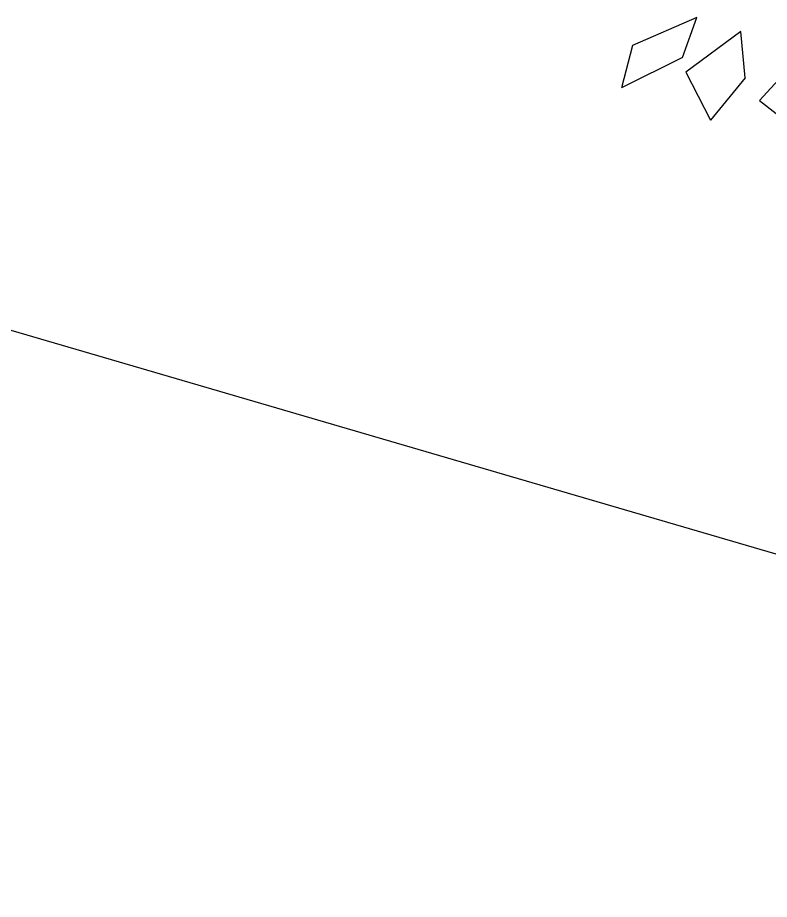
# Model space of a CAD drawing. Header units: millimetres. Extents: x 563079 to 571925, y 2063830 to 2067381.
# Drawn here: x 570431.954 to 570436.186, y 2066757.657 to 2066762.621 of the extents above; entities that cross this region are included whole.
import ezdxf

# ---------------------------------------------------------------- set-up
doc = ezdxf.new("R2010")
doc.units = ezdxf.units.MM
doc.header["$MEASUREMENT"] = 0
doc.layers.add('MC', color=7, linetype='Continuous')
doc.layers.add('SO', color=48, linetype='Continuous')
doc.styles.add('TIEUDE', font='', dxfattribs={"width": 0.8})
doc.styles.get('TIEUDE').set_extended_font_data('.VnAvantH')
doc.dimstyles.new('DIM3', dxfattribs={"dimscale": 1.2, "dimtxt": 1.2, "dimasz": 0.4, "dimexe": 0, "dimexo": 0, "dimgap": 0.3, "dimtad": 1, "dimzin": 0, "dimdsep": 46, "dimtxsty": 'TIEUDE', "dimblk1": 'BOXFILLED', "dimblk2": 'BOXFILLED', "dimsah": 1, "dimcen": 0.09, "dimdle": 0.8, "dimclrd": 9, "dimclre": 9, "dimclrt": 7, "dimadec": 1, "dimazin": 0, "dimtfac": 1, "dimtmove": 2, "dimatfit": 3, "dimldrblk": 'BOXFILLED', "dimfxl": 1, "dimtolj": 1, "dimtzin": 0, "dimarcsym": 0})

# ---------------------------------------------------------------- blocks, each defined once
blk = doc.blocks.new('fasfsfsdf')
at = {"color": 99, "linetype": 'ByBlock'}
for p, q in [((596103.0644, 2065632.3705), (596103.4259, 2065632.2135)), ((596103.1452, 2065632.1458), (596103.0644, 2065632.3705)), ((596102.7932, 2065632.0316), (596102.817, 2065632.292)), ((596102.817, 2065632.292), (596103.1262, 2065632.0637)), ((596102.4222, 2065632.2207), (596102.7123, 2065631.9031)), ((596103.4259, 2065632.2135), (596103.4878, 2065631.9745)), ((596103.1452, 2065632.1458), (596103.4878, 2065631.9745)), ((596103.1262, 2065632.0637), (596102.9883, 2065631.7925)), ((596102.7932, 2065632.0316), (596102.9883, 2065631.7925)), ((596102.7123, 2065631.9031), (596102.4697, 2065631.714))]:
    blk.add_line(p, q, dxfattribs=at)
blk = doc.blocks.new('_BoxFilled')
at = {"color": 0, "linetype": 'ByBlock', "lineweight": -2}
blk.add_line((-0.5, 0), (-1, 0), dxfattribs=at)
at = {"color": 0, "linetype": 'ByBlock'}
blk.add_solid([(-0.5, 0.5), (0.5, 0.5), (-0.5, -0.5), (0.5, -0.5)], dxfattribs=at)

msp = doc.modelspace()

# ---------------------------------------------------------------- block references
at = {"layer": 'SO', "color": 4, "xscale": -1}
msp.add_blockref('fasfsfsdf', (1166538.84172, 1130.25078), dxfattribs=at)

# ---------------------------------------------------------------- leaders
at = {"layer": 'MC', "color": 9}
msp.add_leader([(570442.86734, 2066757.65705), (570427.23675, 2066762.22724), (570416.04587, 2066762.22724)], dimstyle='DIM3', override={"dimasz": 1.5, "dimgap": 0.3, "dimtad": 0}, dxfattribs=at)

doc.saveas('drawing.dxf')
